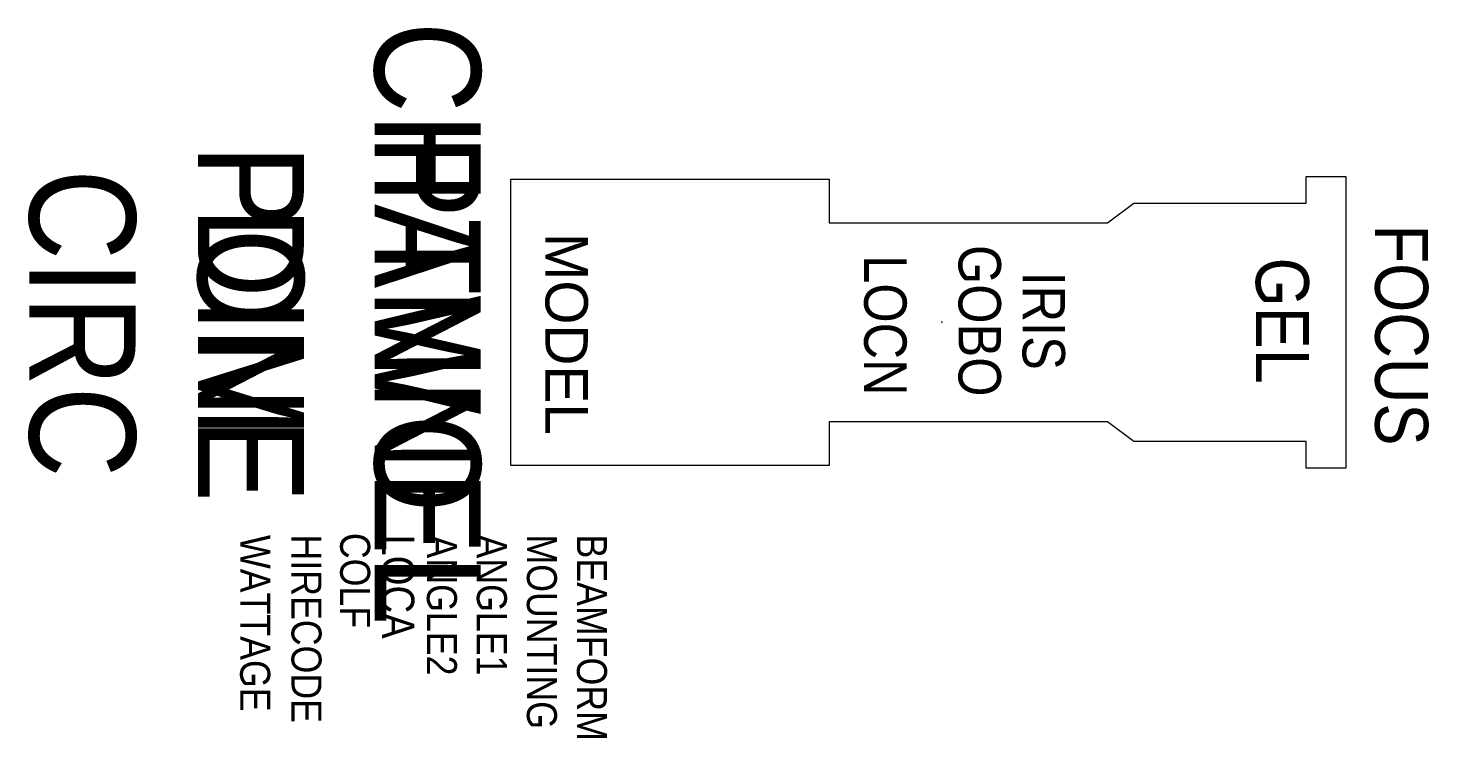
# Model space of a CAD drawing. Extents: x -67 to 1254, y 84 to 753.
import ezdxf
from ezdxf.enums import TextEntityAlignment as Align

# ---------------------------------------------------------------- set-up
doc = ezdxf.new("R2010")
doc.units = 0
doc.header["$MEASUREMENT"] = 0
for name, color, linetype in [('CHANNEL', 3, 'CONTINUOUS'), ('CIRC', 6, 'CONTINUOUS'), ('DIMMER', 4, 'CONTINUOUS'), ('FOCUS', 30, 'CONTINUOUS'), ('GEL', 1, 'CONTINUOUS'), ('LANTERNS', 4, 'CONTINUOUS'), ('LOCATION', 7, 'CONTINUOUS'), ('MODEL', 6, 'CONTINUOUS'), ('PATCH', 5, 'CONTINUOUS'), ('PATCH2', 5, 'CONTINUOUS')]:
    doc.layers.add(name, color=color, linetype=linetype)

msp = doc.modelspace()

# ---------------------------------------------------------------- linework, layer by layer
at = {"layer": 'LANTERNS', "color": 0}
msp.add_lwpolyline([(1138.5, 338.5), (1138.5, 363.5), (976, 363.5), (951, 382.2), (688.5, 382.2), (688.5, 341), (388.5, 341), (388.5, 611), (688.5, 611), (688.5, 569.7), (951, 569.7), (976, 588.5), (1138.5, 588.5), (1138.5, 613.5), (1176, 613.5), (1176, 338.5)], close=True, dxfattribs=at)
msp.add_point((794.8, 476), dxfattribs=at)

# ---------------------------------------------------------------- texts
at = {"layer": 'CHANNEL', "width": 0.89}
msp.add_attdef('CHANNEL', text='', height=100, rotation=270, dxfattribs=at).set_placement((259.9, 475.1), align=Align.CENTER)
at = {"layer": 'CIRC', "width": 0.89}
msp.add_attdef('CIRC', text='', height=100, rotation=270, dxfattribs=at).set_placement((-65.6, 475.1), align=Align.CENTER)
at = {"layer": 'DIMMER', "width": 0.89}
msp.add_attdef('DIM', text='', height=100, rotation=270, dxfattribs=at).set_placement((93.2, 476), align=Align.CENTER)
at = {"layer": 'FOCUS', "width": 0.89}
msp.add_attdef('FOCUS', text='', height=50, rotation=270, dxfattribs=at).set_placement((1203.5, 464), align=Align.CENTER)
at = {"layer": 'GEL', "width": 0.89}
for tag, height, p in [('GOBO', 40, (810.6, 477.5)), ('GEL', 50, (1091, 477.5))]:
    msp.add_attdef(tag, text='', height=height, rotation=270, dxfattribs=at).set_placement(p, align=Align.CENTER)
msp.add_attdef('IRIS', text='N', height=40, rotation=270, dxfattribs=at).set_placement((891, 477.5), align=Align.MIDDLE)
at = {"layer": 'LANTERNS', "color": 0, "width": 0.89, "flags": 1}
for tag, p, s, height in [('WATTAGE', (133.1, 275.5), '2000', 28.3), ('HIRECODE', (181.5, 276), 'C', 28.3), ('COLF', (227.4, 277.5), 'N', 28.3), ('LOCA', (267, 276), '', 30.3), ('ANGLE2', (309.2, 276), '180', 28.3), ('ANGLE1', (356.3, 276), '0', 28.3), ('MOUNTING', (403.5, 276), 'STANDARD HOOK CLAMP', 28.305), ('BEAMFORM', (450.7, 276), 'C', 28.3)]:
    msp.add_attdef(tag, p, s, height=height, rotation=270, dxfattribs=at)
at = {"layer": 'LOCATION', "width": 0.89}
msp.add_attdef('LOCN', text='', height=40, rotation=270, dxfattribs=at).set_placement((721.6, 473.1), align=Align.CENTER)
at = {"layer": 'MODEL'}
msp.add_attdef('MODEL', text='Sil-2k 15', height=40, rotation=270, dxfattribs=at).set_placement((421, 465), align=Align.CENTER)
at = {"layer": 'PATCH', "width": 0.89}
msp.add_attdef('PONE', text='', height=100, rotation=270, dxfattribs=at).set_placement((93.2, 475.1), align=Align.CENTER)
at = {"layer": 'PATCH2', "width": 0.89}
msp.add_attdef('PTWO', text='', height=100, rotation=270, dxfattribs=at).set_placement((259.9, 475.1), align=Align.CENTER)

doc.saveas('drawing.dxf')
